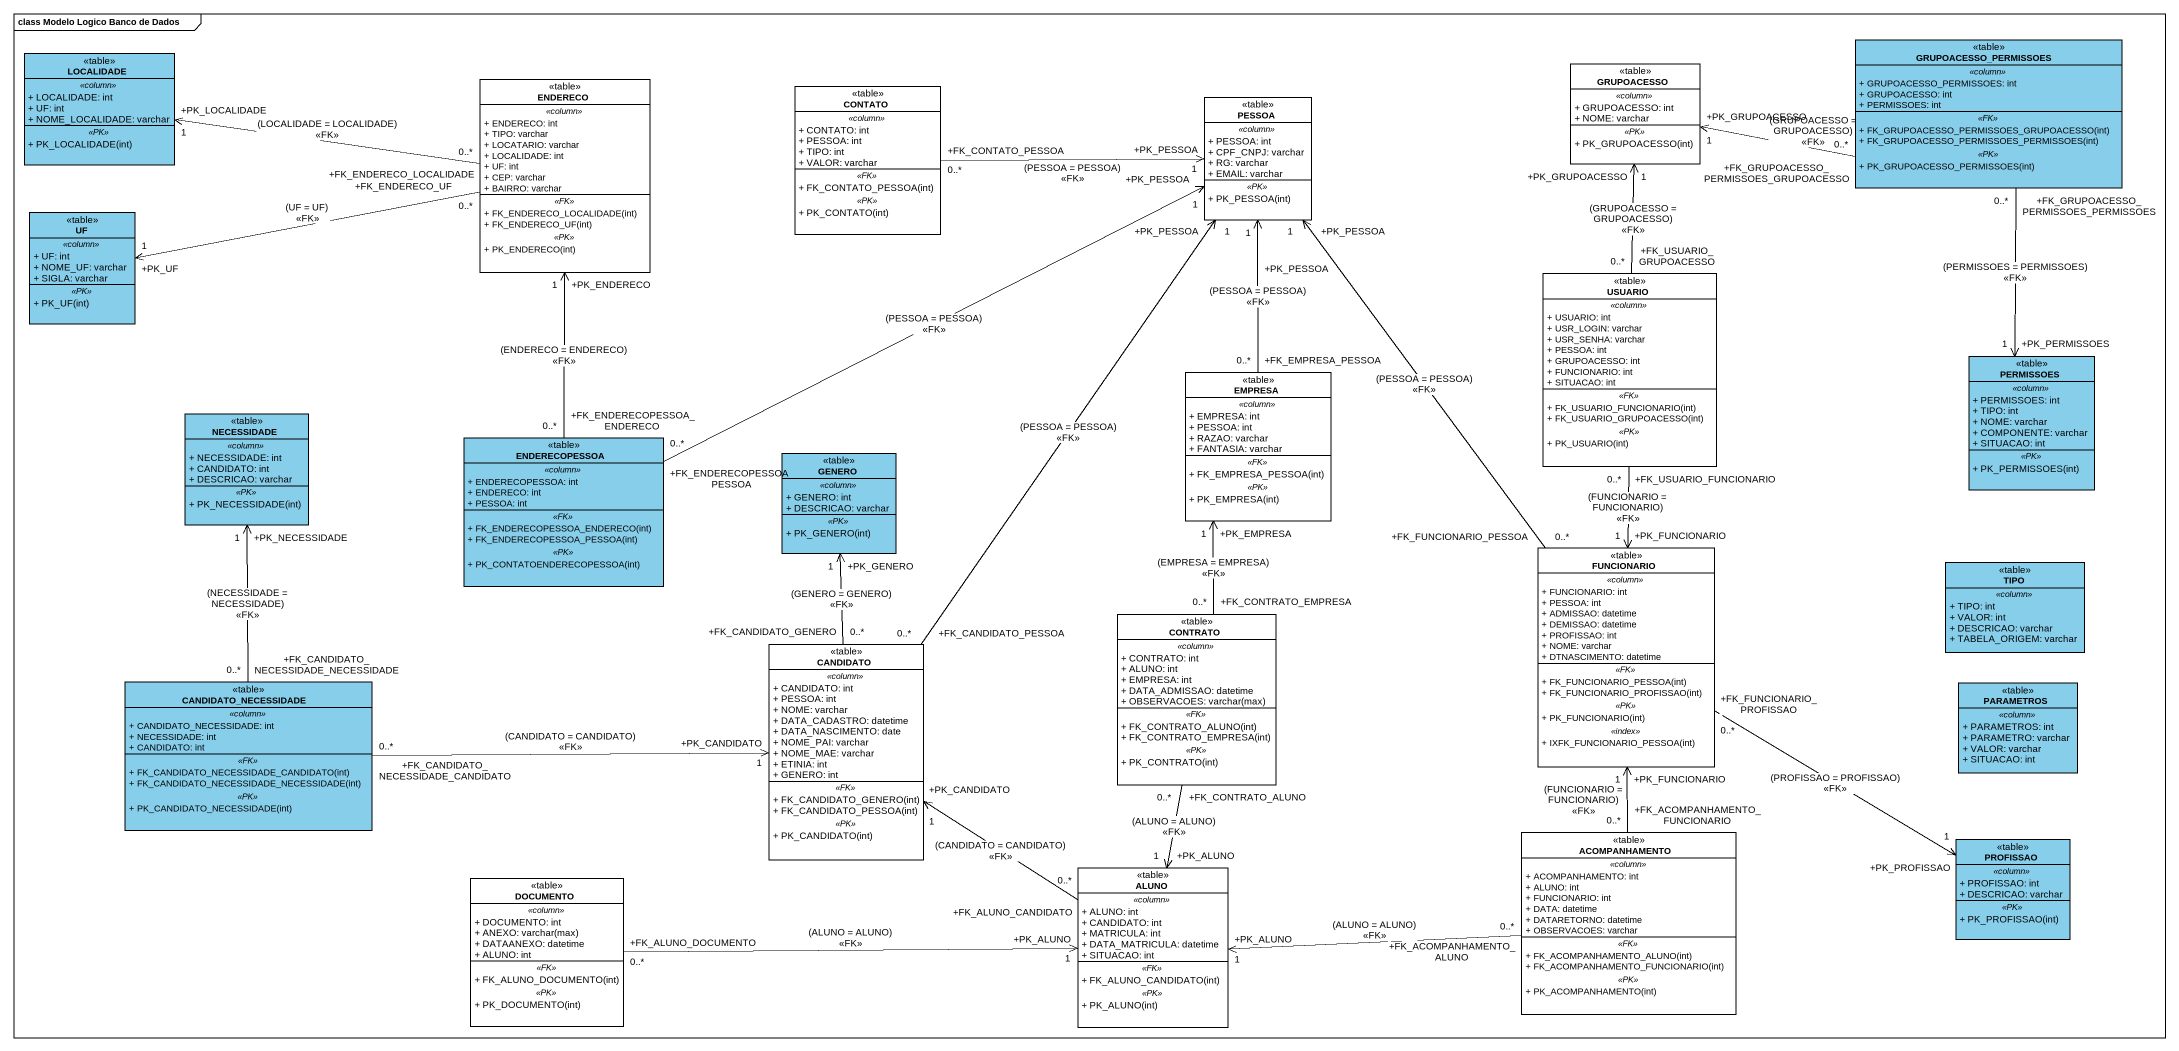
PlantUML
@startuml
mainframe class Modelo Logico Banco de Dados
hide circle
hide empty members
skinparam classAttributeIconSize 0
class LOCALIDADE <<table>> #87CEEB {
  .. <<column>> ..
  + LOCALIDADE: int
  + UF: int
  + NOME_LOCALIDADE: varchar
  .. <<PK>> ..
  + PK_LOCALIDADE(int)
}
class GRUPOACESSO_PERMISSOES <<table>> #87CEEB {
  .. <<column>> ..
  + GRUPOACESSO_PERMISSOES: int
  + GRUPOACESSO: int
  + PERMISSOES: int
  .. <<FK>> ..
  + FK_GRUPOACESSO_PERMISSOES_GRUPOACESSO(int)
  + FK_GRUPOACESSO_PERMISSOES_PERMISSOES(int)
  .. <<PK>> ..
  + PK_GRUPOACESSO_PERMISSOES(int)
}
class ENDERECO <<table>> {
  .. <<column>> ..
  + ENDERECO: int
  + TIPO: varchar
  + LOCATARIO: varchar
  + LOCALIDADE: int
  + UF: int
  + CEP: varchar
  + BAIRRO: varchar
  .. <<FK>> ..
  + FK_ENDERECO_LOCALIDADE(int)
  + FK_ENDERECO_UF(int)
  .. <<PK>> ..
  + PK_ENDERECO(int)
}
class CONTATO <<table>> {
  .. <<column>> ..
  + CONTATO: int
  + PESSOA: int
  + TIPO: int
  + VALOR: varchar
  .. <<FK>> ..
  + FK_CONTATO_PESSOA(int)
  .. <<PK>> ..
  + PK_CONTATO(int)
}
class GRUPOACESSO <<table>> {
  .. <<column>> ..
  + GRUPOACESSO: int
  + NOME: varchar
  .. <<PK>> ..
  + PK_GRUPOACESSO(int)
}
class PESSOA <<table>> {
  .. <<column>> ..
  + PESSOA: int
  + CPF_CNPJ: varchar
  + RG: varchar
  + EMAIL: varchar
  .. <<PK>> ..
  + PK_PESSOA(int)
}
class UF <<table>> #87CEEB {
  .. <<column>> ..
  + UF: int
  + NOME_UF: varchar
  + SIGLA: varchar
  .. <<PK>> ..
  + PK_UF(int)
}
class USUARIO <<table>> {
  .. <<column>> ..
  + USUARIO: int
  + USR_LOGIN: varchar
  + USR_SENHA: varchar
  + PESSOA: int
  + GRUPOACESSO: int
  + FUNCIONARIO: int
  + SITUACAO: int
  .. <<FK>> ..
  + FK_USUARIO_FUNCIONARIO(int)
  + FK_USUARIO_GRUPOACESSO(int)
  .. <<PK>> ..
  + PK_USUARIO(int)
}
class PERMISSOES <<table>> #87CEEB {
  .. <<column>> ..
  + PERMISSOES: int
  + TIPO: int
  + NOME: varchar
  + COMPONENTE: varchar
  + SITUACAO: int
  .. <<PK>> ..
  + PK_PERMISSOES(int)
}
class EMPRESA <<table>> {
  .. <<column>> ..
  + EMPRESA: int
  + PESSOA: int
  + RAZAO: varchar
  + FANTASIA: varchar
  .. <<FK>> ..
  + FK_EMPRESA_PESSOA(int)
  .. <<PK>> ..
  + PK_EMPRESA(int)
}
class NECESSIDADE <<table>> #87CEEB {
  .. <<column>> ..
  + NECESSIDADE: int
  + CANDIDATO: int
  + DESCRICAO: varchar
  .. <<PK>> ..
  + PK_NECESSIDADE(int)
}
class ENDERECOPESSOA <<table>> #87CEEB {
  .. <<column>> ..
  + ENDERECOPESSOA: int
  + ENDERECO: int
  + PESSOA: int
  .. <<FK>> ..
  + FK_ENDERECOPESSOA_ENDERECO(int)
  + FK_ENDERECOPESSOA_PESSOA(int)
  .. <<PK>> ..
  + PK_CONTATOENDERECOPESSOA(int)
}
class GENERO <<table>> #87CEEB {
  .. <<column>> ..
  + GENERO: int
  + DESCRICAO: varchar
  .. <<PK>> ..
  + PK_GENERO(int)
}
class FUNCIONARIO <<table>> {
  .. <<column>> ..
  + FUNCIONARIO: int
  + PESSOA: int
  + ADMISSAO: datetime
  + DEMISSAO: datetime
  + PROFISSAO: int
  + NOME: varchar
  + DTNASCIMENTO: datetime
  .. <<FK>> ..
  + FK_FUNCIONARIO_PESSOA(int)
  + FK_FUNCIONARIO_PROFISSAO(int)
  .. <<PK>> ..
  + PK_FUNCIONARIO(int)
  .. <<index>> ..
  + IXFK_FUNCIONARIO_PESSOA(int)
}
class TIPO <<table>> #87CEEB {
  .. <<column>> ..
  + TIPO: int
  + VALOR: int
  + DESCRICAO: varchar
  + TABELA_ORIGEM: varchar
}
class CONTRATO <<table>> {
  .. <<column>> ..
  + CONTRATO: int
  + ALUNO: int
  + EMPRESA: int
  + DATA_ADMISSAO: datetime
  {field} + OBSERVACOES: varchar(max)
  .. <<FK>> ..
  + FK_CONTRATO_ALUNO(int)
  + FK_CONTRATO_EMPRESA(int)
  .. <<PK>> ..
  + PK_CONTRATO(int)
}
class CANDIDATO <<table>> {
  .. <<column>> ..
  + CANDIDATO: int
  + PESSOA: int
  + NOME: varchar
  + DATA_CADASTRO: datetime
  + DATA_NASCIMENTO: date
  + NOME_PAI: varchar
  + NOME_MAE: varchar
  + ETINIA: int
  + GENERO: int
  .. <<FK>> ..
  + FK_CANDIDATO_GENERO(int)
  + FK_CANDIDATO_PESSOA(int)
  .. <<PK>> ..
  + PK_CANDIDATO(int)
}
class CANDIDATO_NECESSIDADE <<table>> #87CEEB {
  .. <<column>> ..
  + CANDIDATO_NECESSIDADE: int
  + NECESSIDADE: int
  + CANDIDATO: int
  .. <<FK>> ..
  + FK_CANDIDATO_NECESSIDADE_CANDIDATO(int)
  + FK_CANDIDATO_NECESSIDADE_NECESSIDADE(int)
  .. <<PK>> ..
  + PK_CANDIDATO_NECESSIDADE(int)
}
class PARAMETROS <<table>> #87CEEB {
  .. <<column>> ..
  + PARAMETROS: int
  + PARAMETRO: varchar
  + VALOR: varchar
  + SITUACAO: int
}
class ALUNO <<table>> {
  .. <<column>> ..
  + ALUNO: int
  + CANDIDATO: int
  + MATRICULA: int
  + DATA_MATRICULA: datetime
  + SITUACAO: int
  .. <<FK>> ..
  + FK_ALUNO_CANDIDATO(int)
  .. <<PK>> ..
  + PK_ALUNO(int)
}
class ACOMPANHAMENTO <<table>> {
  .. <<column>> ..
  + ACOMPANHAMENTO: int
  + ALUNO: int
  + FUNCIONARIO: int
  + DATA: datetime
  + DATARETORNO: datetime
  + OBSERVACOES: varchar
  .. <<FK>> ..
  + FK_ACOMPANHAMENTO_ALUNO(int)
  + FK_ACOMPANHAMENTO_FUNCIONARIO(int)
  .. <<PK>> ..
  + PK_ACOMPANHAMENTO(int)
}
class PROFISSAO <<table>> #87CEEB {
  .. <<column>> ..
  + PROFISSAO: int
  + DESCRICAO: varchar
  .. <<PK>> ..
  + PK_PROFISSAO(int)
}
class DOCUMENTO <<table>> {
  .. <<column>> ..
  + DOCUMENTO: int
  {field} + ANEXO: varchar(max)
  + DATAANEXO: datetime
  + ALUNO: int
  .. <<FK>> ..
  + FK_ALUNO_DOCUMENTO(int)
  .. <<PK>> ..
  + PK_DOCUMENTO(int)
}
GRUPOACESSO_PERMISSOES "+FK_GRUPOACESSO_PERMISSOES_GRUPOACESSO\n0..*" -left-> "+PK_GRUPOACESSO\n1" GRUPOACESSO : (GRUPOACESSO = GRUPOACESSO)\n<<FK>>
GRUPOACESSO_PERMISSOES "+FK_GRUPOACESSO_PERMISSOES_PERMISSOES\n0..*" --> "+PK_PERMISSOES\n1" PERMISSOES : (PERMISSOES = PERMISSOES)\n<<FK>>
ENDERECO "+FK_ENDERECO_LOCALIDADE\n0..*" -left-> "+PK_LOCALIDADE\n1" LOCALIDADE : (LOCALIDADE = LOCALIDADE)\n<<FK>>
ENDERECO "+FK_ENDERECO_UF\n0..*" -left-> "+PK_UF\n1" UF : (UF = UF)\n<<FK>>
CONTATO "+FK_CONTATO_PESSOA\n0..*" -right-> "+PK_PESSOA\n1" PESSOA : (PESSOA = PESSOA)\n<<FK>>
USUARIO "+FK_USUARIO_GRUPOACESSO\n0..*" -up-> "+PK_GRUPOACESSO\n1" GRUPOACESSO : (GRUPOACESSO = GRUPOACESSO)\n<<FK>>
USUARIO "+FK_USUARIO_FUNCIONARIO\n0..*" --> "+PK_FUNCIONARIO\n1" FUNCIONARIO : (FUNCIONARIO = FUNCIONARIO)\n<<FK>>
EMPRESA "+FK_EMPRESA_PESSOA\n0..*" -up-> "+PK_PESSOA\n1" PESSOA : (PESSOA = PESSOA)\n<<FK>>
ENDERECOPESSOA "+FK_ENDERECOPESSOA_ENDERECO\n0..*" -up-> "+PK_ENDERECO\n1" ENDERECO : (ENDERECO = ENDERECO)\n<<FK>>
ENDERECOPESSOA "+FK_ENDERECOPESSOA_PESSOA\n0..*" -right-> "+PK_PESSOA\n1" PESSOA : (PESSOA = PESSOA)\n<<FK>>
FUNCIONARIO "+FK_FUNCIONARIO_PESSOA\n0..*" -up-> "+PK_PESSOA\n1" PESSOA : (PESSOA = PESSOA)\n<<FK>>
FUNCIONARIO "+FK_FUNCIONARIO_PROFISSAO\n0..*" --> "+PK_PROFISSAO\n1" PROFISSAO : (PROFISSAO = PROFISSAO)\n<<FK>>
CONTRATO "+FK_CONTRATO_EMPRESA\n0..*" -up-> "+PK_EMPRESA\n1" EMPRESA : (EMPRESA = EMPRESA)\n<<FK>>
CONTRATO "+FK_CONTRATO_ALUNO\n0..*" --> "+PK_ALUNO\n1" ALUNO : (ALUNO = ALUNO)\n<<FK>>
CANDIDATO "+FK_CANDIDATO_PESSOA\n0..*" -up-> "+PK_PESSOA\n1" PESSOA : (PESSOA = PESSOA)\n<<FK>>
CANDIDATO "+FK_CANDIDATO_GENERO\n0..*" -up-> "+PK_GENERO\n1" GENERO : (GENERO = GENERO)\n<<FK>>
CANDIDATO_NECESSIDADE "+FK_CANDIDATO_NECESSIDADE_NECESSIDADE\n0..*" -up-> "+PK_NECESSIDADE\n1" NECESSIDADE : (NECESSIDADE = NECESSIDADE)\n<<FK>>
CANDIDATO_NECESSIDADE "+FK_CANDIDATO_NECESSIDADE_CANDIDATO\n0..*" -right-> "+PK_CANDIDATO\n1" CANDIDATO : (CANDIDATO = CANDIDATO)\n<<FK>>
ALUNO "+FK_ALUNO_CANDIDATO\n0..*" -up-> "+PK_CANDIDATO\n1" CANDIDATO : (CANDIDATO = CANDIDATO)\n<<FK>>
ACOMPANHAMENTO "+FK_ACOMPANHAMENTO_FUNCIONARIO\n0..*" -up-> "+PK_FUNCIONARIO\n1" FUNCIONARIO : (FUNCIONARIO = FUNCIONARIO)\n<<FK>>
ACOMPANHAMENTO "+FK_ACOMPANHAMENTO_ALUNO\n0..*" -left-> "+PK_ALUNO\n1" ALUNO : (ALUNO = ALUNO)\n<<FK>>
DOCUMENTO "+FK_ALUNO_DOCUMENTO\n0..*" -right-> "+PK_ALUNO\n1" ALUNO : (ALUNO = ALUNO)\n<<FK>>
@enduml
